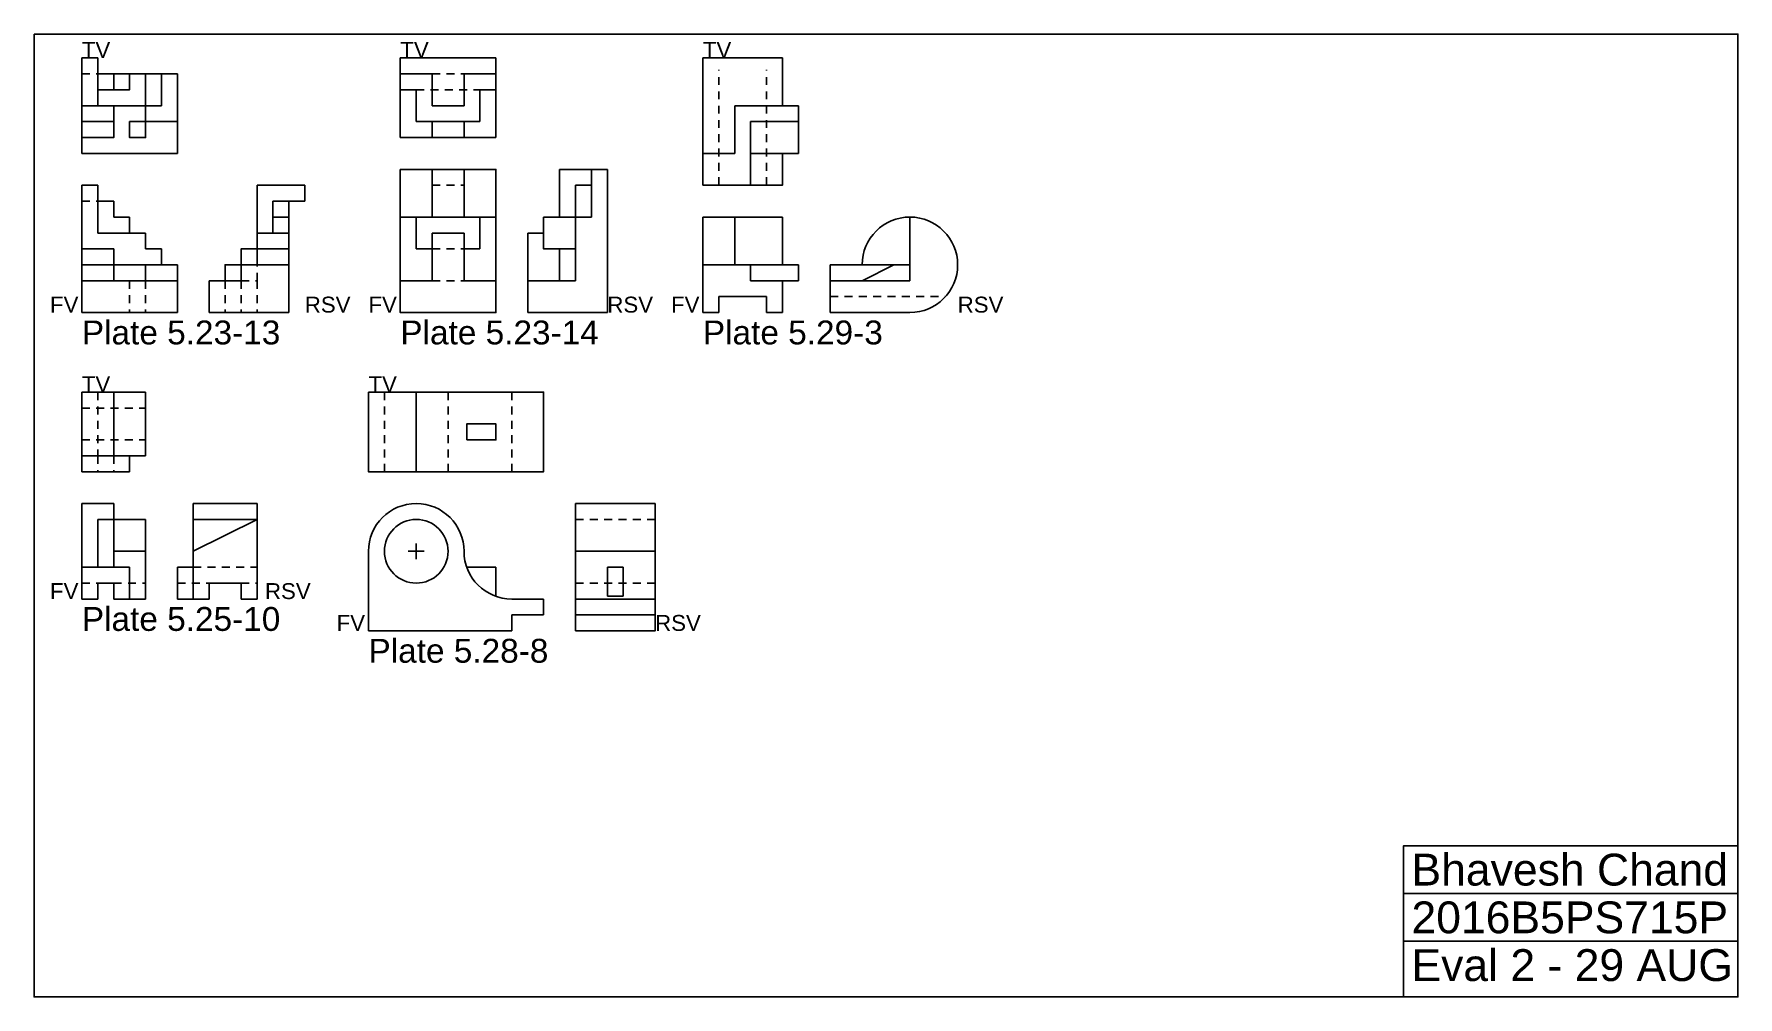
# Model space of a CAD drawing. Header units: inches. Extents: x -14 to 12.8, y -10.4 to 4.8.
import ezdxf

# ---------------------------------------------------------------- set-up
doc = ezdxf.new("R2010")
doc.units = ezdxf.units.IN
doc.header["$MEASUREMENT"] = 0
doc.linetypes.add('CENTER', pattern=[2, 1.25, -0.25, 0.25, -0.25])
doc.linetypes.add('HIDDEN2', pattern=[0.1875, 0.125, -0.0625])
doc.layers.add('CENTER', color=5, linetype='CENTER')
doc.layers.add('HIDDEN', color=1, linetype='HIDDEN2')
doc.styles.get("Standard").update_dxf_attribs({"font": 'arial.ttf'})

msp = doc.modelspace()

# ---------------------------------------------------------------- linework, layer by layer
for p, q in [((-8.25, 4.375), (-6.75, 4.375)), ((-8.25, 4.125), (-8.25, 4.375)), ((-6.75, 4.375), (-6.75, 4.125)), ((-3.5, 4.375), (-3.5, 2.375)), ((-2.25, 4.375), (-3.5, 4.375)), ((-2.25, 3.625), (-2.25, 4.375)), ((-7.75, 4.125), (-8.25, 4.125)), ((-8.25, 4.125), (-8.25, 3.875)), ((-7.75, 3.625), (-7.75, 4.125)), ((-6.75, 4.125), (-7.25, 4.125)), ((-7.25, 4.125), (-7.25, 3.625)), ((-6.75, 3.875), (-6.75, 4.125)), ((-8.25, 3.875), (-8, 3.875)), ((-8.25, 3.875), (-8.25, 3.125)), ((-8, 3.875), (-8, 3.375)), ((-7, 3.375), (-7, 3.875)), ((-7, 3.875), (-6.75, 3.875)), ((-6.75, 3.125), (-6.75, 3.875)), ((-7.25, 3.625), (-7.75, 3.625)), ((-2.25, 3.625), (-3, 3.625)), ((-3, 3.625), (-3, 2.875)), ((-2, 3.625), (-2.25, 3.625)), ((-2, 2.875), (-2, 3.625)), ((-11.75, 2.875), (-11.75, 3.375)), ((-8, 3.375), (-7, 3.375)), ((-13.25, 3.125), (-13.25, 2.875)), ((-8.25, 3.125), (-6.75, 3.125)), ((-13.25, 2.875), (-11.75, 2.875)), ((-3, 2.875), (-3.5, 2.875)), ((-2.25, 2.375), (-2.25, 2.875)), ((-2.25, 2.875), (-2, 2.875)), ((-5.75, 1.875), (-5.75, 2.625)), ((-5.75, 2.625), (-5.25, 2.625)), ((-5, 2.625), (-5.25, 2.625)), ((-5.25, 2.625), (-5.25, 1.875)), ((-5, 0.375), (-5, 2.625)), ((-13.25, 2.375), (-13.25, 0.375)), ((-13, 2.375), (-13.25, 2.375)), ((-13, 2.125), (-13, 2.375)), ((-10.5, 1.625), (-10.5, 2.375)), ((-10.5, 2.375), (-9.75, 2.375)), ((-9.75, 2.375), (-9.75, 2.125)), ((-5.5, 1.875), (-5.5, 2.375)), ((-5.5, 2.375), (-5.25, 2.375)), ((-3.5, 2.375), (-2.25, 2.375)), ((-12.75, 2.125), (-13, 2.125)), ((-13, 2.125), (-13, 1.625)), ((-12.75, 1.875), (-12.75, 2.125)), ((-12.5, 1.875), (-12.75, 1.875)), ((-12.5, 1.625), (-12.5, 1.875)), ((-9.75, 2.125), (-10, 2.125)), ((-8.25, 1.875), (-7.75, 1.875)), ((-8, 1.875), (-8, 1.375)), ((-7.25, 1.875), (-6.75, 1.875)), ((-7, 1.875), (-7, 1.375)), ((-5.25, 1.875), (-5.5, 1.875)), ((-5.5, 1.875), (-5.5, 0.875)), ((-3.5, 1.875), (-3.5, 0.375)), ((-2.25, 1.875), (-3.5, 1.875)), ((-3, 1.125), (-3, 1.875)), ((-2.25, 1.125), (-2.25, 1.875)), ((-0.25, 1.125), (-0.25, 1.875)), ((-13, 1.625), (-12.5, 1.625)), ((-12.25, 1.625), (-12.5, 1.625)), ((-12.25, 1.375), (-12.25, 1.625)), ((-7.75, 0.875), (-7.75, 1.625)), ((-7.75, 1.625), (-7.25, 1.625)), ((-7.25, 1.625), (-7.25, 0.875)), ((-6.25, 0.875), (-6.25, 1.625)), ((-6.25, 1.625), (-6, 1.625)), ((-13.25, 1.375), (-12.75, 1.375)), ((-12.75, 1.375), (-12.75, 1.125)), ((-12, 1.375), (-12.25, 1.375)), ((-12, 1.125), (-12, 1.375)), ((-8, 1.375), (-7.75, 1.375)), ((-7, 1.375), (-7.25, 1.375)), ((-5.75, 1.375), (-5.75, 0.875)), ((-13.25, 1.125), (-12.75, 1.125)), ((-12.75, 1.125), (-12.75, 0.875)), ((-12.75, 1.125), (-12.25, 1.125)), ((-12, 1.125), (-12.25, 1.125)), ((-12.25, 1.125), (-12.25, 0.875)), ((-11.75, 1.125), (-12, 1.125)), ((-11.75, 0.875), (-11.75, 1.125)), ((-10.75, 0.875), (-10.75, 1.125)), ((-10.75, 1.125), (-10, 1.125)), ((-10, 1.125), (-10, 0.375)), ((-3.5, 1.125), (-3, 1.125)), ((-3, 1.125), (-2.75, 1.125)), ((-2.75, 1.125), (-2.75, 0.875)), ((-2.75, 1.125), (-2.25, 1.125)), ((-2, 1.125), (-2.25, 1.125)), ((-2, 0.875), (-2, 1.125)), ((-1, 1.125), (-1.5, 1.125)), ((-1.5, 1.125), (-1.5, 0.875)), ((-1, 1.125), (-0.25, 1.125)), ((-1, 0.875), (-0.5, 1.125)), ((-0.25, 1.125), (-0.25, 0.875)), ((-13.25, 0.875), (-11.75, 0.875)), ((-11.75, 0.375), (-11.75, 0.875)), ((-11.25, 0.375), (-11.25, 0.875)), ((-11.25, 0.875), (-10.75, 0.875)), ((-8.25, 0.875), (-7.75, 0.875)), ((-7.25, 0.875), (-6.75, 0.875)), ((-5.5, 0.875), (-6.25, 0.875)), ((-6.25, 0.875), (-6.25, 0.375)), ((-2.75, 0.875), (-2.25, 0.875)), ((-2.25, 0.375), (-2.25, 0.875)), ((-2.25, 0.875), (-2, 0.875)), ((-1.5, 0.875), (-1, 0.875)), ((-1.5, 0.875), (-1.5, 0.375)), ((-0.25, 0.875), (-1, 0.875)), ((-3.25, 0.375), (-3.25, 0.625)), ((-3.25, 0.625), (-2.5, 0.625)), ((-2.5, 0.625), (-2.5, 0.375)), ((-13.25, 0.375), (-11.75, 0.375)), ((-10, 0.375), (-11.25, 0.375)), ((-6.25, 0.375), (-5, 0.375)), ((-3.5, 0.375), (-3.25, 0.375)), ((-2.5, 0.375), (-2.25, 0.375)), ((-1.5, 0.375), (-0.25, 0.375)), ((-13.25, -0.875), (-13.25, -2.125)), ((-12.25, -0.875), (-13.25, -0.875)), ((-12.25, -1.875), (-12.25, -0.875)), ((-13.25, -2.125), (-12.5, -2.125)), ((-12.75, -1.875), (-12.5, -1.875)), ((-12.5, -2.125), (-12.5, -1.875)), ((-12.5, -1.875), (-12.25, -1.875)), ((-13.25, -2.625), (-13.25, -4.125)), ((-12.75, -2.625), (-13.25, -2.625)), ((-12.75, -2.875), (-12.75, -2.625)), ((-10.5, -2.625), (-11.5, -2.625)), ((-11.5, -2.625), (-11.5, -3.625)), ((-10.5, -4.125), (-10.5, -2.625)), ((-12.75, -2.875), (-13, -2.875)), ((-13, -2.875), (-13, -3.625)), ((-12.25, -2.875), (-12.75, -2.875)), ((-12.75, -2.875), (-12.75, -3.375)), ((-12.25, -4.125), (-12.25, -2.875)), ((-11.5, -3.375), (-10.5, -2.875)), ((-10.5, -2.875), (-11.5, -2.875)), ((-12.75, -3.375), (-12.25, -3.375)), ((-12.75, -3.375), (-12.75, -3.625)), ((-8.75, -3.375), (-8.75, -4.625)), ((-13, -3.625), (-13.25, -3.625)), ((-13, -3.625), (-12.75, -3.625)), ((-12.75, -3.625), (-12.5, -3.625)), ((-12.5, -3.625), (-12.5, -4.125)), ((-11.5, -3.625), (-11.75, -3.625)), ((-11.75, -3.625), (-11.75, -4.125)), ((-11.5, -4.125), (-11.5, -3.625)), ((-6.75, -3.625), (-7.207, -3.625)), ((-6.75, -3.625), (-6.75, -4.082)), ((-5, -3.625), (-5, -4.082)), ((-5, -3.625), (-4.75, -3.625)), ((-5, -3.625), (-4.75, -3.625)), ((-4.75, -3.625), (-4.75, -4.082)), ((-13, -4.125), (-13, -3.875)), ((-13, -3.875), (-12.75, -3.875)), ((-12.75, -3.875), (-12.75, -4.125)), ((-11.25, -4.125), (-11.25, -3.875)), ((-11.25, -3.875), (-10.75, -3.875)), ((-10.75, -3.875), (-10.75, -4.125)), ((-13.25, -4.125), (-13, -4.125)), ((-12.75, -4.125), (-12.25, -4.125)), ((-11.75, -4.125), (-11.25, -4.125)), ((-10.75, -4.125), (-10.5, -4.125)), ((-6, -4.125), (-6.5, -4.125)), ((-6, -4.375), (-6, -4.125)), ((-5, -4.082), (-4.75, -4.082)), ((-6.5, -4.625), (-6.5, -4.375)), ((-6.5, -4.375), (-6, -4.375)), ((-8.75, -4.625), (-6.5, -4.625))]:
    msp.add_line(p, q)
for points in [[(-14, 4.75), (12.75, 4.75), (12.75, -10.375), (-14, -10.375)], [(-13.25, 4.375), (-13, 4.375), (-13, 3.625), (-13.25, 3.625)], [(-13, 4.125), (-12.75, 4.125), (-12.75, 3.875), (-13, 3.875)], [(-13, 4.125), (-12.25, 4.125), (-12.25, 3.625), (-13, 3.625)], [(-12.75, 4.125), (-12.5, 4.125), (-12.5, 3.875), (-12.75, 3.875)], [(-12.25, 4.125), (-12, 4.125), (-12, 3.625), (-12.25, 3.625)], [(-12.25, 4.125), (-11.75, 4.125), (-11.75, 3.375), (-12.25, 3.375)], [(-13.25, 3.625), (-12.75, 3.625), (-12.75, 3.375), (-13.25, 3.375)], [(-13.25, 3.375), (-12.75, 3.375), (-12.75, 3.125), (-13.25, 3.125)], [(-12.5, 3.375), (-12.25, 3.375), (-12.25, 3.125), (-12.5, 3.125)], [(-7.75, 3.375), (-7.25, 3.375), (-7.25, 3.125), (-7.75, 3.125)], [(-2, 2.875), (-2.75, 2.875), (-2.75, 3.375), (-2, 3.375)], [(-2.75, 2.875), (-2.25, 2.875), (-2.25, 2.375), (-2.75, 2.375)], [(-8.25, 2.625), (-6.75, 2.625), (-6.75, 0.375), (-8.25, 0.375)], [(-7.75, 2.625), (-7.25, 2.625), (-7.25, 1.875), (-7.75, 1.875)], [(-10.25, 1.875), (-10, 1.875), (-10, 2.125), (-10.25, 2.125)], [(-10.25, 1.625), (-10, 1.625), (-10, 1.875), (-10.25, 1.875)], [(-6, 1.875), (-5.5, 1.875), (-5.5, 1.375), (-6, 1.375)], [(-10.5, 1.375), (-10, 1.375), (-10, 1.625), (-10.5, 1.625)], [(-10.5, 1.125), (-10.75, 1.125), (-10.75, 1.375), (-10.5, 1.375)], [(-10.5, 1.125), (-10, 1.125), (-10, 1.375), (-10.5, 1.375)], [(-10.75, 0.875), (-11, 0.875), (-11, 1.125), (-10.75, 1.125)], [(-13.25, -0.875), (-12.75, -0.875), (-12.75, -1.875), (-13.25, -1.875)], [(-8.75, -0.875), (-6, -0.875), (-6, -2.125), (-8.75, -2.125)], [(-7.207, -1.625), (-6.75, -1.625), (-6.75, -1.375), (-7.207, -1.375)], [(-5.5, -2.625), (-4.25, -2.625), (-4.25, -4.125), (-5.5, -4.125)], [(-5.5, -4.375), (-4.25, -4.375), (-4.25, -4.125), (-5.5, -4.125)], [(-5.5, -4.625), (-4.25, -4.625), (-4.25, -4.375), (-5.5, -4.375)], [(12.75, -8.75), (7.5, -8.75), (7.5, -8), (12.75, -8)], [(12.75, -9.5), (7.5, -9.5), (7.5, -8.75), (12.75, -8.75)], [(12.75, -10.375), (7.5, -10.375), (7.5, -9.5), (12.75, -9.5)]]:
    msp.add_lwpolyline(points, close=True)
msp.add_circle((-8, -3.375), 0.5)
for centre, start, end in [((-0.25, 1.125), 270, 180), ((-8, -3.375), 0, 180), ((-6.5, -3.375), 180, 270)]:
    msp.add_arc(centre, 0.75, start, end)
at = {"layer": 'CENTER'}
for p, q in [((-8, -0.875), (-8, -2.125)), ((-8.125, -3.375), (-7.875, -3.375)), ((-8, -3.25), (-8, -3.5)), ((-5.5, -3.375), (-4.25, -3.375))]:
    msp.add_line(p, q, dxfattribs=at)
at = {"layer": 'HIDDEN'}
for p, q in [((-13.25, 4.125), (-13, 4.125)), ((-7.75, 4.125), (-7.25, 4.125)), ((-3.25, 2.375), (-3.25, 4.188)), ((-2.5, 2.375), (-2.5, 4.188)), ((-8, 3.875), (-7, 3.875)), ((-7.75, 2.375), (-7.25, 2.375)), ((-13.25, 2.125), (-13, 2.125)), ((-7.75, 1.375), (-7.25, 1.375)), ((-10.5, 0.875), (-10.5, 1.125)), ((-12.5, 0.875), (-12.5, 0.375)), ((-12.25, 0.875), (-12.25, 0.375)), ((-11, 0.875), (-11, 0.375)), ((-10.75, 0.875), (-10.75, 0.375)), ((-10.75, 0.875), (-10.5, 0.875)), ((-10.5, 0.875), (-10.5, 0.375)), ((-7.75, 0.875), (-7.25, 0.875)), ((-1.5, 0.625), (0.309, 0.625)), ((-13, -0.875), (-13, -1.875)), ((-8.5, -0.875), (-8.5, -2.125)), ((-7.5, -0.875), (-7.5, -2.125)), ((-6.5, -0.875), (-6.5, -2.125)), ((-13.25, -1.125), (-12.25, -1.125)), ((-13.25, -1.625), (-12.25, -1.625)), ((-13, -1.875), (-13, -2.125)), ((-12.75, -1.875), (-12.75, -2.125)), ((-5.5, -2.875), (-4.25, -2.875)), ((-11.5, -3.625), (-10.5, -3.625)), ((-13.25, -3.875), (-13, -3.875)), ((-12.75, -3.875), (-12.25, -3.875)), ((-11.75, -3.875), (-11.25, -3.875)), ((-10.75, -3.875), (-10.5, -3.875)), ((-5.5, -3.875), (-4.25, -3.875))]:
    msp.add_line(p, q, dxfattribs=at)

# ---------------------------------------------------------------- texts
for s, height, p in [('TV', 0.25, (-13.25, 4.375)), ('TV', 0.25, (-8.25, 4.375)), ('TV', 0.25, (-3.5, 4.375)), ('FV', 0.25, (-13.75, 0.375)), ('RSV', 0.25, (-9.75, 0.375)), ('FV', 0.25, (-8.75, 0.375)), ('RSV', 0.25, (-5, 0.375)), ('FV', 0.25, (-4, 0.375)), ('RSV', 0.25, (0.5, 0.375)), ('Plate 5.23-13', 0.375, (-13.25, -0.125)), ('Plate 5.23-14', 0.375, (-8.25, -0.125)), ('Plate 5.29-3', 0.375, (-3.5, -0.125)), ('TV', 0.25, (-13.25, -0.875)), ('TV', 0.25, (-8.75, -0.875)), ('FV', 0.25, (-13.75, -4.125)), ('RSV', 0.25, (-10.375, -4.125)), ('Plate 5.25-10', 0.375, (-13.25, -4.625)), ('FV', 0.25, (-9.25, -4.625)), ('RSV', 0.25, (-4.25, -4.625)), ('Plate 5.28-8', 0.375, (-8.75, -5.125)), ('Bhavesh Chand', 0.5, (7.625, -8.625)), ('2016B5PS715P', 0.5, (7.625, -9.375)), ('Eval 2 - 29 AUG', 0.5, (7.625, -10.125))]:
    msp.add_text(s, height=height).set_placement(p)

doc.saveas('drawing.dxf')
